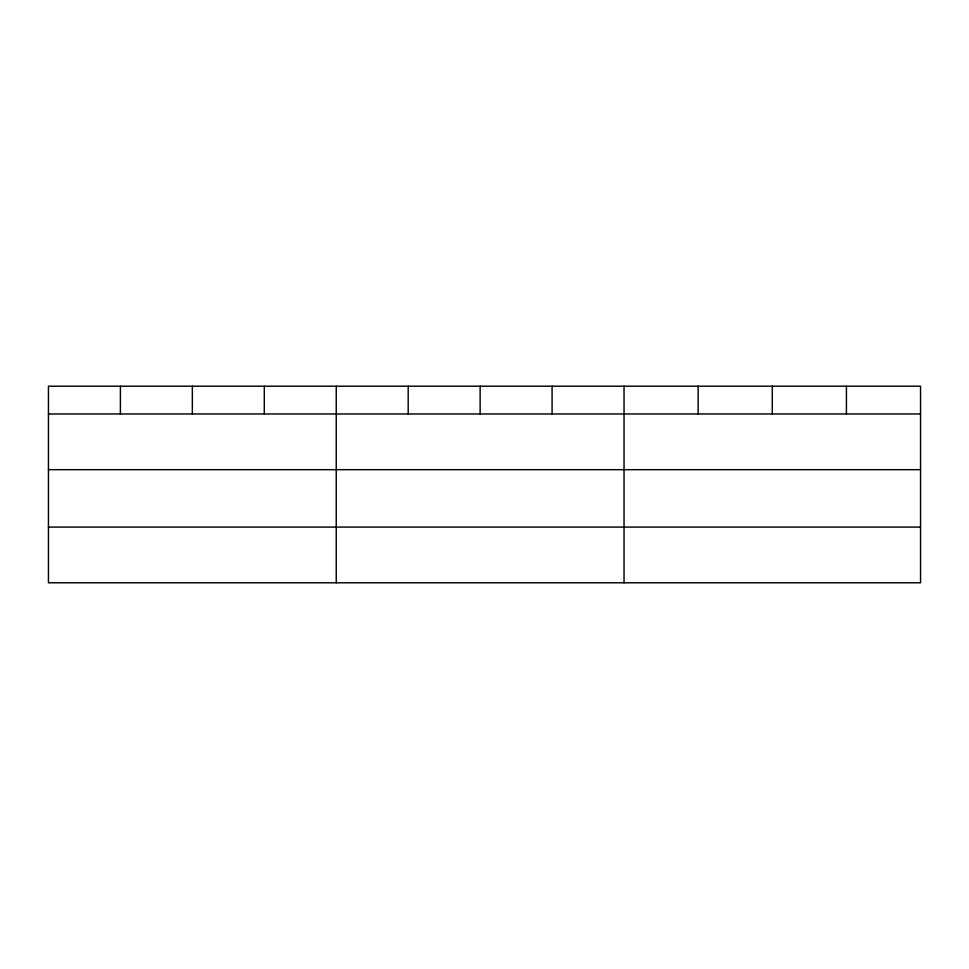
<?xml version="1.0" encoding="UTF-8"?>
<svg xmlns="http://www.w3.org/2000/svg" width="969" height="969" viewBox="0 0 969 969"><rect width="100%" height="100%" fill="white"/><g stroke="black" fill="none" stroke-linecap="round" stroke-linejoin="round"><path stroke-width="1.45" d="M920.55 469.674L920.55 386.207L48.45 386.207L48.45 582.793L920.55 582.793L920.55 469.674L48.45 469.674M48.45 413.969L920.55 413.969M48.45 527.088L920.55 527.088M846.421 386.207L846.421 413.969M772.293 386.207L772.293 413.969M698.164 386.207L698.164 413.969M624.036 386.207L624.036 582.793M552.088 386.207L552.088 413.969M480.139 386.207L480.139 413.969M408.191 386.207L408.191 413.969M336.243 386.207L336.243 582.793M264.295 386.207L264.295 413.969M192.346 386.207L192.346 413.969M120.398 386.207L120.398 413.969"/></g></svg>
